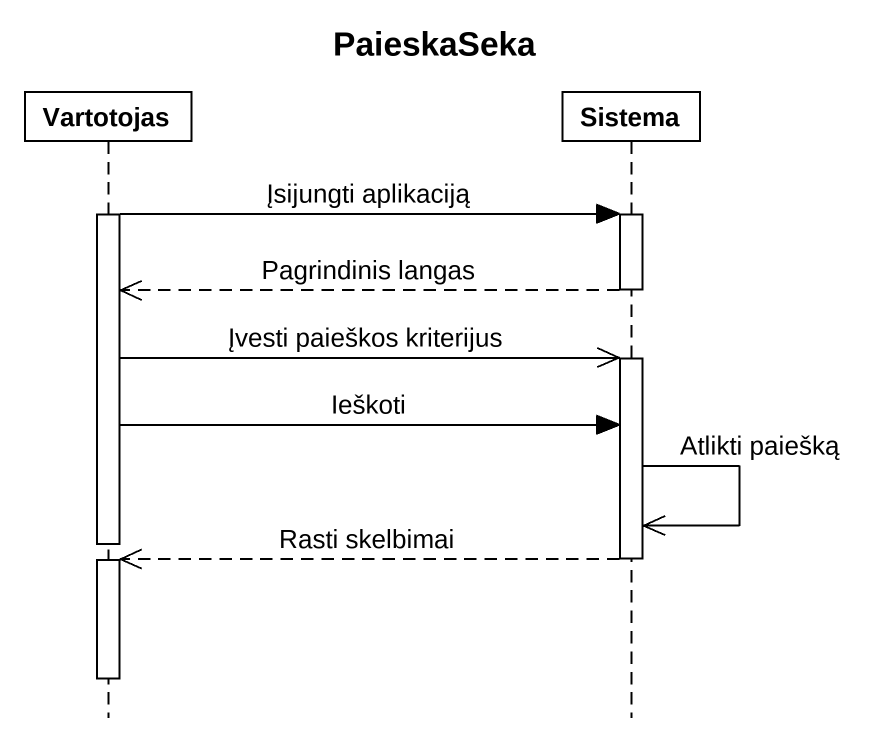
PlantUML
@startuml
title PaieskaSeka
hide footbox
participant Vartotojas
participant Sistema

activate Vartotojas
Vartotojas -> Sistema : Įsijungti aplikaciją
activate Sistema
Sistema -->> Vartotojas : Pagrindinis langas
deactivate Sistema
Vartotojas ->> Sistema : Įvesti paieškos kriterijus
activate Sistema
Vartotojas -> Sistema : Ieškoti
Sistema ->> Sistema : Atlikti paiešką
deactivate Vartotojas
Sistema -->> Vartotojas : Rasti skelbimai
deactivate Sistema
activate Vartotojas
deactivate Vartotojas
@enduml
